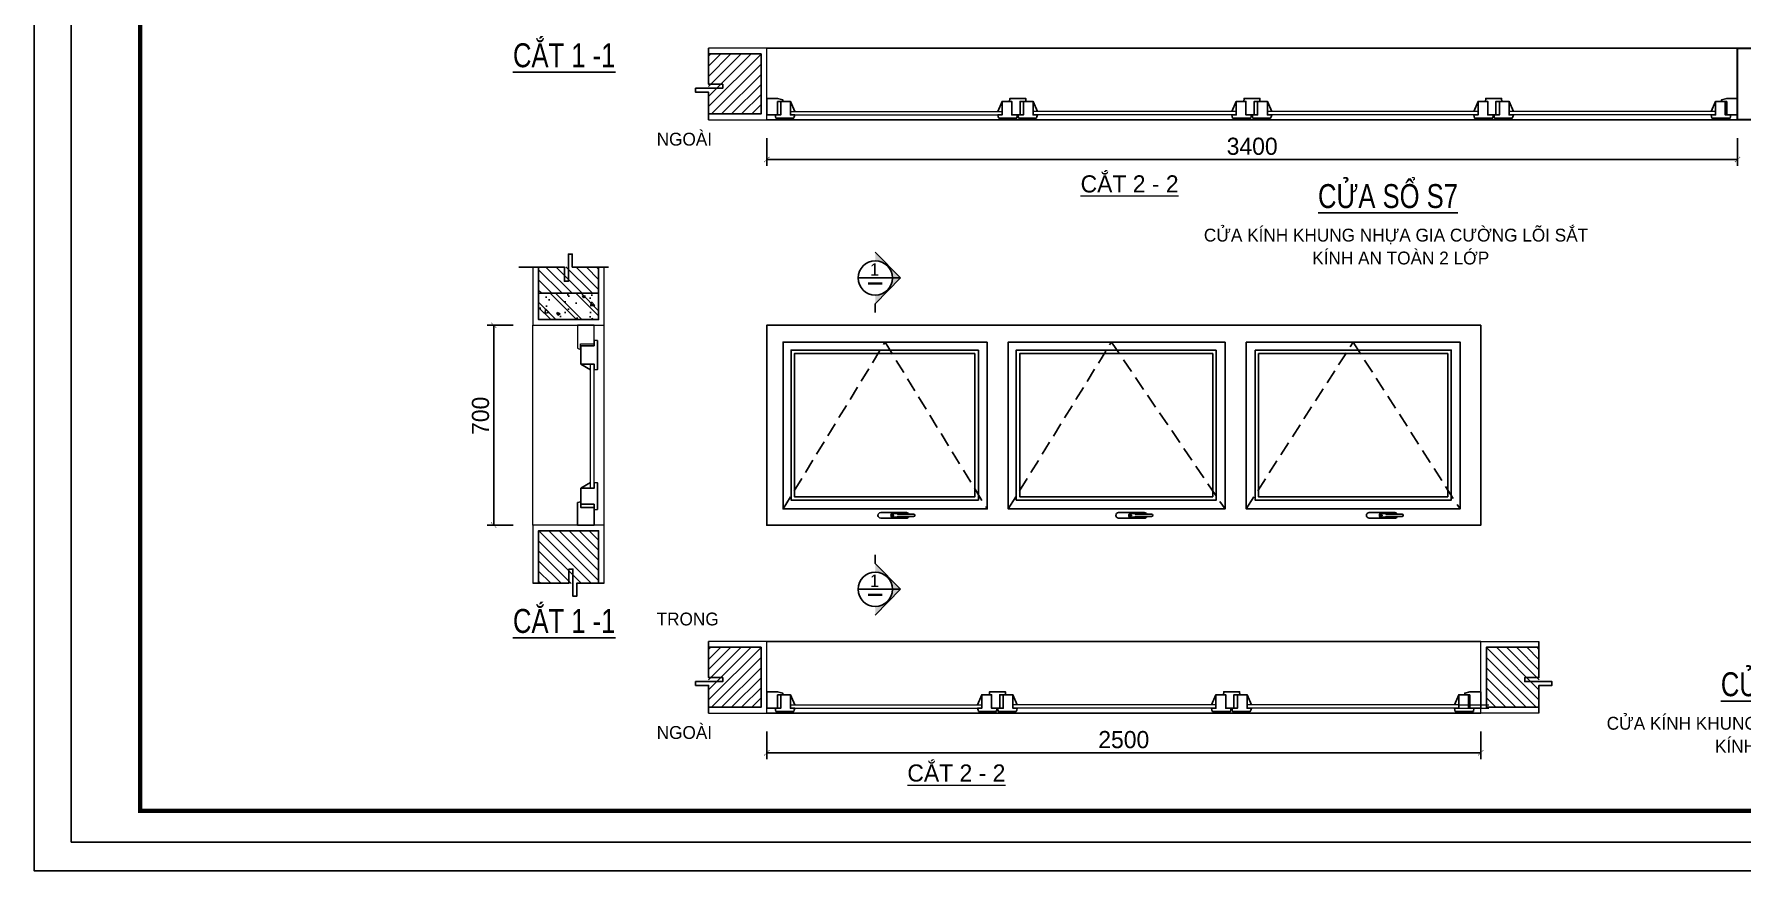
# Model space of a CAD drawing. Header units: millimetres. Extents: x -34806 to 662668, y 63228 to 99452.
# Drawn here: x 621679 to 627660, y 78156 to 81084 of the extents above; entities that cross this region are included whole.
import ezdxf

# ---------------------------------------------------------------- set-up
doc = ezdxf.new("R2010")
doc.units = ezdxf.units.MM
doc.header["$LTSCALE"] = 200
doc.header["$MEASUREMENT"] = 0
doc.header["$PDMODE"] = 3
doc.header["$PDSIZE"] = 50
doc.linetypes.add('HIDDEN', pattern=[0.375, 0.25, -0.125])
doc.layers.get('0').update_dxf_attribs({"color": 95, "linetype": 'CONTINUOUS'})
doc.layers.get('DEFPOINTS').update_dxf_attribs({"linetype": 'CONTINUOUS'})
for name, color, linetype in [('4', 4, 'CONTINUOUS'), ('8', 1, 'CONTINUOUS'), ('COT', 2, 'CONTINUOUS'), ('DIM', 1, 'CONTINUOUS'), ('KHUNGTEN', 7, 'CONTINUOUS'), ('TEXT', 7, 'CONTINUOUS'), ('TUONG', 2, 'CONTINUOUS'), ('wood', 254, 'CONTINUOUS')]:
    doc.layers.add(name, color=color, linetype=linetype)
for name, color, linetype, lineweight in [('hacth', 251, 'CONTINUOUS', 13), ('hatch', 251, 'CONTINUOUS', 5), ('kt', 136, 'CONTINUOUS', 25), ('nep', 4, 'CONTINUOUS', 30), ('Text - khung ten', 253, 'CONTINUOUS', 13)]:
    doc.layers.add(name, color=color, linetype=linetype, lineweight=lineweight)
doc.styles.add('@hai text dim', font='VHAVAN.ttf')
doc.styles.add('VNCC-COM', font='VHAVAN.ttf', dxfattribs={"width": 0.8})
doc.styles.add('VNCC-SIM', font='VHAVAN.ttf', dxfattribs={"width": 0.85})
doc.dimstyles.new('DIM10', dxfattribs={"dimscale": 15, "dimtxt": 4, "dimasz": 1.2, "dimexe": 1.5, "dimexo": 2, "dimgap": 1, "dimtad": 1, "dimdec": 0, "dimzin": 0, "dimdsep": 46, "dimtxsty": '@hai text dim', "dimblk": 'ARCHTICK', "dimcen": 0.09, "dimclrd": 8, "dimclre": 8, "dimclrt": 7, "dimadec": 0, "dimazin": 0, "dimtfac": 0.25, "dimtdec": 0, "dimtix": 1, "dimtmove": 1, "dimatfit": 0, "dimldrblk": 'NONE', "dimfxl": 1, "dimtolj": 1, "dimtzin": 0, "dimlwd": -1, "dimlwe": -1, "dimarcsym": 0})

# ---------------------------------------------------------------- blocks, each defined once
blk = doc.blocks.new('_ArchTick')
at = {"layer": 'DIM', "color": 150}
blk.add_lwpolyline([(0.5, 0.5, 0.133, 0, 0), (0, 0, 0, 0.133, 0), (-0.5, -0.5, 0.133, 0.133, 0)], format="xyseb", dxfattribs=at)
blk = doc.blocks.new('*D1022')
at = {"layer": '8', "color": 8}
for p, q in [((624245.1, 80720.2), (624245.1, 80623.2)), ((627645.1, 80720.2), (627645.1, 80623.2)), ((624245.1, 80645.7), (627645.1, 80645.7))]:
    blk.add_line(p, q, dxfattribs=at)
at = {"layer": 'DEFPOINTS', "color": 0}
for p in [(624245.1, 80750.2), (627645.1, 80750.2), (627645.1, 80645.7)]:
    blk.add_point(p, dxfattribs=at)
at = {"layer": '8', "color": 8, "xscale": 18, "yscale": 18, "zscale": 18, "rotation": 180}
blk.add_blockref('_ArchTick', (624245.1, 80645.7), dxfattribs=at)
at = {"layer": '8', "color": 8, "xscale": 18, "yscale": 18, "zscale": 18}
blk.add_blockref('_ArchTick', (627645.1, 80645.7), dxfattribs=at)
at = {"layer": '8', "color": 7, "insert": (625945.1, 80691.7), "char_height": 60, "attachment_point": 5, "style": '@hai text dim'}
blk.add_mtext('\\A1;3400', dxfattribs=at)
blk = doc.blocks.new('_None')
blk = doc.blocks.new('tn')
at = {"layer": 'wood', "ltscale": 0.5}
for p, q in [((65303.5, -42411.1), (65303.5, -42422.8)), ((65303.6, -42423.4), (65305.2, -42426.5)), ((65305.4, -42427), (65305.4, -42482.4)), ((65314, -42427), (65314, -42482.4)), ((65315.7, -42423.4), (65314.2, -42426.5)), ((65315.9, -42411.1), (65315.9, -42422.8))]:
    blk.add_line(p, q, dxfattribs=at)
for points in [[(65300.1, -42367), (65300.1, -42457.3)], [(65319.3, -42417.3), (65319.3, -42367)], [(65319.3, -42457.3), (65319.3, -42417.3)]]:
    blk.add_lwpolyline(points, dxfattribs=at)
blk.add_circle((65309.7, -42411.1), 1.75, dxfattribs=at)
for centre, radius, start, end in [((65309.7, -42367), 9.61, 0, 180), ((65309.7, -42411.1), 8.28, 318.25899, 221.74101), ((65309.7, -42411.1), 8.28, 48.25899, 221.74101), ((65309.7, -42457.3), 9.61, 180, 243.1549), ((65309.7, -42411.1), 6.18, 0, 180), ((65304.7, -42422.8), 1.2, 180, 207.19267), ((65304.2, -42427), 1.2, 0, 27.19267), ((65315.2, -42427), 1.2, 152.80733, 180), ((65309.7, -42457.3), 9.61, 296.8451, 0), ((65314.7, -42422.8), 1.2, 332.80733, 0), ((65309.7, -42482.4), 4.34, 180, 0)]:
    blk.add_arc(centre, radius, start, end, dxfattribs=at)
blk = doc.blocks.new('*D1023')
at = {"layer": '8', "color": 8}
for p, q in [((623357.4, 80065.4), (623266.3, 80065.4)), ((623288.8, 79365.9), (623288.8, 80065.4)), ((623357.4, 79365.9), (623266.3, 79365.9))]:
    blk.add_line(p, q, dxfattribs=at)
at = {"layer": 'DEFPOINTS', "color": 0}
for p in [(623288.8, 80065.4), (623387.4, 80065.4), (623387.4, 79365.9)]:
    blk.add_point(p, dxfattribs=at)
at = {"layer": '8', "color": 8, "xscale": 18, "yscale": 18, "zscale": 18}
for p, rotation in [((623288.8, 80065.4), 90), ((623288.8, 79365.9), 270)]:
    blk.add_blockref('_ArchTick', p, dxfattribs=dict(at, rotation=rotation))
at = {"layer": '8', "color": 7, "insert": (623242.8, 79748.4), "char_height": 60, "attachment_point": 5, "rotation": 90, "style": '@hai text dim'}
blk.add_mtext('\\A1;700', dxfattribs=at)
blk = doc.blocks.new('*D1024')
at = {"layer": '8', "color": 8}
for p, q in [((624245.1, 78643.1), (624245.1, 78546.1)), ((626745.6, 78643.1), (626745.6, 78546.1)), ((624245.1, 78568.6), (626745.6, 78568.6))]:
    blk.add_line(p, q, dxfattribs=at)
at = {"layer": 'DEFPOINTS', "color": 0}
for p in [(624245.1, 78673.1), (626745.6, 78673.1), (626745.6, 78568.6)]:
    blk.add_point(p, dxfattribs=at)
at = {"layer": '8', "color": 8, "xscale": 18, "yscale": 18, "zscale": 18, "rotation": 180}
blk.add_blockref('_ArchTick', (624245.1, 78568.6), dxfattribs=at)
at = {"layer": '8', "color": 8, "xscale": 18, "yscale": 18, "zscale": 18}
blk.add_blockref('_ArchTick', (626745.6, 78568.6), dxfattribs=at)
at = {"layer": '8', "color": 7, "insert": (625495.4, 78614.6), "char_height": 60, "attachment_point": 5, "style": '@hai text dim'}
blk.add_mtext('\\A1;2500', dxfattribs=at)
blk = doc.blocks.new('khung')
at = {"layer": 'DEFPOINTS', "color": 8}
blk.add_lwpolyline([(0, 0), (31503, 0), (31503, 22275), (0, 22275)], close=True, dxfattribs=at)
at = {"layer": 'KHUNGTEN', "color": 4, "const_width": 54.3}
blk.add_lwpolyline([(848, 388), (31117, 388), (31117, 21887), (848, 21887)], close=True, dxfattribs=at)

msp = doc.modelspace()

# ---------------------------------------------------------------- hatches: boundary and pattern name
at = {"layer": '4'}
for points in [[(624625, 80291.1), (624625, 80321.3), (624713.7, 80231), (624625, 80140.7), (624625, 80170.9, 1)], [(624625, 79081.2), (624625, 79051), (624713.7, 79141.3), (624625, 79231.6), (624625, 79201.4, -1)]]:
    msp.add_hatch(color=256, dxfattribs=at).paths.add_polyline_path(points)
at = {"layer": 'hatch', "ltscale": 0.5}
h = msp.add_hatch(dxfattribs=at)
h.set_pattern_fill('ANSI31', color=256, scale=200, angle=90, style=0)
h.set_pattern_definition([(225, (621081.305, 86143.822), (-17.67767, 17.67767), [])])
h.paths.add_polyline_path([(624225.1, 80805.1), (624041.4, 80805.1), (624041.4, 80893.6), (624059.2, 80893.6), (624026.9, 80906), (624041.4, 80917.8), (624041.4, 81015.1), (624225.1, 81015.1)])
h = msp.add_hatch(dxfattribs=at)
h.set_pattern_fill('ANSI31', color=256, scale=200, style=0)
h.set_pattern_definition([(135, (628784.89, 83229.19), (17.67767, 17.67767), [])])
h.paths.add_polyline_path([(623656.2, 80177.3), (623446.2, 80177.3), (623446.2, 80269.1), (623534.7, 80269.1), (623534.7, 80251.3), (623547, 80283.5), (623558.9, 80269.1), (623656.2, 80269.1)])
h = msp.add_hatch(dxfattribs=at)
h.set_pattern_fill('ANSI31', color=256, scale=200, angle=180, style=0)
h.set_pattern_definition([(315, (618317.442, 76202.057), (-17.67767, -17.67767), [])])
h.paths.add_polyline_path([(623656.2, 79345.9), (623656.2, 79162.1), (623567.6, 79162.1), (623567.6, 79180), (623555.3, 79147.7), (623543.4, 79162.1), (623446.2, 79162.1), (623446.2, 79345.9)])
h = msp.add_hatch(dxfattribs=at)
h.set_pattern_fill('ANSI31', color=256, scale=200, angle=90, style=0)
h.set_pattern_definition([(225, (621081.305, 84066.767), (-17.67767, 17.67767), [])])
h.paths.add_polyline_path([(624225.1, 78728), (624041.4, 78728), (624041.4, 78816.6), (624059.2, 78816.6), (624026.9, 78828.9), (624041.4, 78840.8), (624041.4, 78938), (624225.1, 78938)])
h = msp.add_hatch(dxfattribs=at)
h.set_pattern_fill('ANSI31', color=256, scale=200, angle=90, style=0)
h.set_pattern_definition([(315, (629909.4, 84066.767), (17.67767, 17.67767), [])])
h.paths.add_polyline_path([(626765.6, 78728), (626949.4, 78728), (626949.4, 78816.6), (626931.5, 78816.6), (626963.8, 78828.9), (626949.4, 78840.8), (626949.4, 78938), (626765.6, 78938)])
at = {"layer": 'TUONG'}
h = msp.add_hatch(dxfattribs=at)
h.set_pattern_fill('BT-01', color=1, scale=15, style=0, pattern_type=2)
h.set_pattern_definition([(130, (1054516.24, -641515.57), (-107.589027, -9.41282), [11.25, -123.75]), (185, (1054516.24, -641515.57), (20.8127, 112.82882), [9, -99]), (79.5486, (1054507.28, -641516.35), (-86.776407, 103.415931), [9.561028, -105.171317]), (133.8158, (1054516.24, -641485.57), (-160.086157, -24.827852), [16.875, -185.625]), (83.3644, (1054502.9, -641487.64), (-140.199406, 146.11768), [14.341543, -157.75695]), (188.8158, (1054516.24, -641485.57), (-140.199292, 146.11779), [13.5, -148.5]), (159, (1054501.24, -641493.07), (-89.536058, -60.392834), [11.25, -123.75]), (214, (1054501.24, -641493.07), (-36.4973, 108.772507), [9, -99]), (108.5486, (1054493.78, -641498.1), (-126.033394, 48.379575), [9.561028, -105.171317]), (142.5, (1054516.244, -641515.567), (-1.8239783, 49.934078), [0, -97.8, 0, -100.5, 0, -99.375]), (172.5, (1054516.244, -641515.567), (-39.4604306, 59.1617568), [0, -57.3, 0, -95.55, 0, -37.875]), (212.5, (1054549.694, -641515.567), (-80.0733654, -3.3832308), [0, -37.5, 0, -117, 0, -155.25]), (222.5, (1054564.694, -641515.57), (-87.4779254, 15.0157473), [0, -48.75, 0, -77.7, 0, -110.25]), (135, (1054516.244, -641515.567), (45.0780573, 45.0780573), []), (135, (1054516.244, -641497.19), (45.0780573, 45.0780573), [])])
h.paths.add_polyline_path([(623446.2, 80177.3), (623656.2, 80177.3), (623656.2, 80085.4), (623446.2, 80085.4)])

# ---------------------------------------------------------------- linework, layer by layer
for p, q in [((624245.1, 81035.1), (627645.1, 81035.1)), ((624245.1, 80785.1), (627645.1, 80785.1)), ((624245.1, 78958), (626745.6, 78958)), ((624245.1, 78708), (626745.6, 78708))]:
    msp.add_line(p, q)
msp.add_lwpolyline([(630848.1, 78155.5), (621679.4, 78155.5), (621679.4, 84697.1), (630848.1, 84697.1)], close=True)
at = {"layer": '4'}
for p, q in [((624328.2, 80848.8), (624343.4, 80813.6)), ((625069.2, 80848.8), (625054.1, 80813.6)), ((625178.1, 80848.8), (625193.3, 80813.6)), ((625889.4, 80848.8), (625874.2, 80813.6)), ((625998.2, 80848.8), (626013.4, 80813.6)), ((626736.1, 80848.8), (626720.9, 80813.6)), ((626844.9, 80848.8), (626860.1, 80813.6)), ((627568.2, 80848.8), (627553, 80813.6)), ((624713.7, 80231), (624565, 80231)), ((624625, 80140.7), (624713.7, 80231)), ((624625, 80140.7), (624625, 80110.6)), ((623594.3, 79929.5), (623628.3, 79909.5)), ((623594.3, 79494.9), (623628.3, 79514.9)), ((624625, 79231.6), (624625, 79261.8)), ((624625, 79231.6), (624713.7, 79141.3)), ((624713.7, 79141.3), (624565, 79141.3)), ((624328.2, 78771.7), (624343.4, 78736.5)), ((624998.2, 78771.7), (624983.1, 78736.5)), ((625107.1, 78771.7), (625122.3, 78736.5)), ((625818.4, 78771.7), (625803.2, 78736.5)), ((625927.2, 78771.7), (625942.4, 78736.5)), ((626668.7, 78771.7), (626653.5, 78736.5))]:
    msp.add_line(p, q, dxfattribs=at)
for points in [[(624283.1, 80848.8), (624283.1, 80801.6), (624245.1, 80801.6), (624245.1, 80859.6), (624283.1, 80859.6), (624301, 80855), (624302.1, 80848.8), (624283.1, 80848.8)], [(625132.3, 80801.6), (625103.3, 80801.6), (625103.3, 80848.8), (625095.6, 80848.8), (625096.5, 80859.5), (625151.9, 80859.5), (625152.3, 80848.8), (625132.3, 80848.8), (625132.3, 80801.6)], [(625952.3, 80801.6), (625923.4, 80801.6), (625923.4, 80848.8), (625915.6, 80848.8), (625916.5, 80859.5), (625972, 80859.5), (625972.4, 80848.8), (625952.3, 80848.8), (625952.3, 80801.6)], [(626799, 80801.6), (626770.1, 80801.6), (626770.1, 80848.8), (626762.3, 80848.8), (626763.2, 80859.5), (626818.7, 80859.5), (626819.1, 80848.8), (626799, 80848.8), (626799, 80801.6)], [(627607.1, 80848.8), (627607.1, 80801.6), (627645.1, 80801.6), (627645.1, 80859.6), (627607.1, 80859.6), (627589.2, 80855), (627588.1, 80848.8), (627607.1, 80848.8)], [(624343.4, 80801.6), (624341.4, 80795.4), (624339.6, 80790.8), (624276.9, 80790.8), (624275.1, 80801.6), (624294.2, 80801.6), (624294.2, 80848.8), (624328.2, 80848.8), (624328.2, 80801.6), (624343.4, 80801.6)], [(625054.1, 80801.6), (625056, 80795.4), (625057.9, 80790.8), (625120.5, 80790.8), (625122.3, 80801.6), (625103.2, 80801.6), (625103.2, 80848.8), (625069.2, 80848.8), (625069.2, 80801.6), (625054.1, 80801.6)], [(625193.3, 80801.6), (625191.5, 80795.4), (625189.4, 80790.8), (625126.8, 80790.8), (625125, 80801.6), (625144.1, 80801.6), (625144.1, 80848.8), (625178.1, 80848.8), (625178.1, 80801.6), (625193.3, 80801.6)], [(625874.2, 80801.6), (625875.3, 80795.4), (625876.6, 80790.8), (625940.7, 80790.8), (625942.5, 80801.6), (625923.4, 80801.6), (625923.4, 80848.8), (625889.4, 80848.8), (625889.4, 80801.6), (625874.2, 80801.6)], [(626013.4, 80801.6), (626011.5, 80795.4), (626009.5, 80790.8), (625946.9, 80790.8), (625945.1, 80801.6), (625964.2, 80801.6), (625964.2, 80848.8), (625998.2, 80848.8), (625998.2, 80801.6), (626013.4, 80801.6)], [(626720.9, 80801.6), (626722, 80795.4), (626723.3, 80790.8), (626787.4, 80790.8), (626789.2, 80801.6), (626770.1, 80801.6), (626770.1, 80848.8), (626736.1, 80848.8), (626736.1, 80801.6), (626720.9, 80801.6)], [(626860.1, 80801.6), (626858.2, 80795.4), (626856.2, 80790.8), (626793.6, 80790.8), (626791.8, 80801.6), (626810.9, 80801.6), (626810.9, 80848.8), (626844.9, 80848.8), (626844.9, 80801.6), (626860.1, 80801.6)], [(627553, 80801.6), (627554.1, 80795.4), (627555.5, 80790.8), (627619.5, 80790.8), (627621.3, 80801.6), (627602.2, 80801.6), (627602.2, 80848.8), (627568.2, 80848.8), (627568.2, 80801.6), (627553, 80801.6)], [(623594.3, 79929.5), (623640.3, 79929.5), (623640.3, 79909.5), (623652.3, 79910.3), (623652.3, 80011.5), (623640.3, 80013.6), (623640.3, 79993.5), (623594.3, 79993.5), (623594.3, 79929.5)], [(623594.3, 79494.9), (623640.3, 79494.9), (623640.3, 79514.9), (623652.3, 79514.1), (623652.3, 79421), (623640.3, 79418.9), (623640.3, 79438.9), (623594.3, 79438.9), (623594.3, 79494.9)], [(623640.3, 79426.9), (623594.3, 79426.9), (623594.3, 79446.9), (623582.3, 79444.8), (623582.3, 79365.9), (623640.3, 79365.9), (623640.3, 79426.9)], [(624283.1, 78771.8), (624283.1, 78724.5), (624245.1, 78724.5), (624245.1, 78782.5), (624283.1, 78782.5), (624301, 78777.9), (624302.1, 78771.8), (624283.1, 78771.8)], [(624343.4, 78724.5), (624341.4, 78718.4), (624339.6, 78713.8), (624276.9, 78713.8), (624275.1, 78724.5), (624294.2, 78724.5), (624294.2, 78771.8), (624328.2, 78771.8), (624328.2, 78724.5), (624343.4, 78724.5)], [(624983.1, 78724.5), (624985, 78718.4), (624986.9, 78713.8), (625049.5, 78713.8), (625051.3, 78724.5), (625032.2, 78724.5), (625032.2, 78771.8), (624998.2, 78771.8), (624998.2, 78724.5), (624983.1, 78724.5)], [(625061.3, 78724.5), (625032.3, 78724.5), (625032.3, 78771.8), (625024.6, 78771.8), (625025.5, 78782.4), (625080.9, 78782.4), (625081.3, 78771.8), (625061.3, 78771.8), (625061.3, 78724.5)], [(625122.3, 78724.5), (625120.5, 78718.4), (625118.4, 78713.8), (625055.8, 78713.8), (625054, 78724.5), (625073.1, 78724.5), (625073.1, 78771.8), (625107.1, 78771.8), (625107.1, 78724.5), (625122.3, 78724.5)], [(625803.2, 78724.5), (625804.3, 78718.4), (625805.6, 78713.8), (625869.7, 78713.8), (625871.5, 78724.5), (625852.4, 78724.5), (625852.4, 78771.8), (625818.4, 78771.8), (625818.4, 78724.5), (625803.2, 78724.5)], [(625881.3, 78724.5), (625852.4, 78724.5), (625852.4, 78771.8), (625844.6, 78771.8), (625845.5, 78782.4), (625901, 78782.4), (625901.4, 78771.8), (625881.3, 78771.8), (625881.3, 78724.5)], [(625942.4, 78724.5), (625940.5, 78718.4), (625938.5, 78713.8), (625875.9, 78713.8), (625874.1, 78724.5), (625893.2, 78724.5), (625893.2, 78771.8), (625927.2, 78771.8), (625927.2, 78724.5), (625942.4, 78724.5)], [(626653.5, 78724.5), (626654.6, 78718.4), (626655.9, 78713.8), (626720, 78713.8), (626721.8, 78724.5), (626702.7, 78724.5), (626702.7, 78771.8), (626668.7, 78771.8), (626668.7, 78724.5), (626653.5, 78724.5)], [(626707.6, 78771.8), (626707.6, 78724.5), (626745.6, 78724.5), (626745.6, 78782.5), (626707.6, 78782.5), (626689.7, 78777.9), (626688.6, 78771.8), (626707.6, 78771.8)]]:
    msp.add_lwpolyline(points, dxfattribs=at)
for centre in [(624625, 80231), (624625, 79141.3)]:
    msp.add_circle(centre, 60.1, dxfattribs=at)
at = {"layer": '8'}
for points in [[(624041.4, 81035.1), (624041.4, 80909.1), (624091.2, 80909.1), (624091.2, 80894.9), (623995.8, 80894.9), (623995.8, 80881.4), (624041.4, 80881.4), (624041.4, 80785.1)], [(623376.7, 80269.1), (623536.4, 80269.1), (623536.4, 80219.3), (623550.6, 80219.3), (623550.6, 80314.7), (623564, 80314.7), (623564, 80269.1), (623691.3, 80269.1)], [(623426.2, 79162.1), (623552.2, 79162.1), (623552.2, 79211.9), (623566.4, 79211.9), (623566.4, 79116.5), (623579.8, 79116.5), (623579.8, 79162.1), (623676.2, 79162.1)], [(624041.4, 78958), (624041.4, 78832), (624091.2, 78832), (624091.2, 78817.8), (623995.8, 78817.8), (623995.8, 78804.4), (624041.4, 78804.4), (624041.4, 78708)], [(626949.4, 78958), (626949.4, 78832), (626899.5, 78832), (626899.5, 78817.8), (626994.9, 78817.8), (626994.9, 78804.4), (626949.4, 78804.4), (626949.4, 78708)]]:
    msp.add_lwpolyline(points, dxfattribs=at)
at = {"layer": 'COT'}
for points in [[(624041.4, 80805.1), (624225.1, 80805.1), (624225.1, 81015.1), (624041.4, 81015.1)], [(623446.2, 80269.1), (623446.2, 80085.4), (623656.2, 80085.4), (623656.2, 80269.1)], [(623656.2, 79162.1), (623656.2, 79345.9), (623446.2, 79345.9), (623446.2, 79162.1)], [(624041.4, 78728), (624225.1, 78728), (624225.1, 78938), (624041.4, 78938)], [(626949.4, 78728), (626765.6, 78728), (626765.6, 78938), (626949.4, 78938)]]:
    msp.add_lwpolyline(points, dxfattribs=at)
msp.add_lwpolyline([(623446.2, 80085.4), (623656.2, 80085.4), (623656.2, 80177.3), (623446.2, 80177.3)], close=True, dxfattribs=at)
at = {"layer": 'hatch'}
for p, q in [((624328.2, 80813.6), (625069.2, 80813.6)), ((624328.2, 80801.6), (625069.2, 80801.6)), ((625889.4, 80813.6), (625178.1, 80813.6)), ((625889.4, 80801.6), (625178.1, 80801.6)), ((626736.1, 80813.6), (625998.2, 80813.6)), ((626736.1, 80801.6), (625998.2, 80801.6)), ((627568.2, 80813.6), (626844.9, 80813.6)), ((627568.2, 80801.6), (626844.9, 80801.6)), ((623426.2, 79365.9), (623426.2, 80065.4)), ((623676.2, 79365.9), (623676.2, 80065.4)), ((623628.3, 79861.1), (623628.3, 79929.5)), ((623640.3, 79494.9), (623640.3, 79929.5)), ((623628.3, 79494.9), (623628.3, 79861.1)), ((624328.2, 78736.5), (624998.2, 78736.5)), ((624328.2, 78724.5), (624998.2, 78724.5)), ((625818.4, 78736.5), (625107.1, 78736.5)), ((625818.4, 78724.5), (625107.1, 78724.5)), ((626665.1, 78736.5), (625927.2, 78736.5)), ((626665.1, 78724.5), (625927.2, 78724.5)), ((626668.7, 78736.5), (626773.9, 78736.5)), ((626668.7, 78724.5), (626773.9, 78724.5))]:
    msp.add_line(p, q, dxfattribs=at)
for points in [[(624041.4, 80785.1), (624245.1, 80785.1), (624245.1, 81035.1), (624041.4, 81035.1)], [(623426.2, 80269.1), (623426.2, 80065.4), (623676.2, 80065.4), (623676.2, 80269.1)], [(623593, 80000.1), (623640.3, 80000.1), (623640.3, 80065.4), (623582.3, 80065.4), (623582.3, 79985.4), (623586.9, 79983.2), (623593, 79981.1), (623593, 80000.1)], [(623676.2, 79162.1), (623676.2, 79365.9), (623426.2, 79365.9), (623426.2, 79162.1)], [(624041.4, 78708), (624245.1, 78708), (624245.1, 78958), (624041.4, 78958)], [(626949.4, 78708), (626745.6, 78708), (626745.6, 78958), (626949.4, 78958)]]:
    msp.add_lwpolyline(points, dxfattribs=at)
at = {"layer": 'kt'}
for p, q in [((624625, 80321.3), (624713.7, 80231)), ((624625, 79051), (624713.7, 79141.3))]:
    msp.add_line(p, q, dxfattribs=at)
at = {"layer": 'nep', "ltscale": 0.5}
msp.add_lwpolyline([(627848.9, 80785.1), (627645.1, 80785.1), (627645.1, 81035.1), (627848.9, 81035.1)], dxfattribs=at)
at = {"layer": 'Text - khung ten', "const_width": 8}
for points in [[(624600, 80211.2), (624650.4, 80211.2)], [(624600, 79121.5), (624650.4, 79121.5)]]:
    msp.add_lwpolyline(points, dxfattribs=at)
at = {"layer": 'wood'}
for points in [[(626745.6, 80065.4), (624245.1, 80065.4), (624245.1, 79365.2), (626745.6, 79365.2), (626745.6, 80065.4)], [(625017.1, 80006.4), (624302.1, 80006.4), (624302.1, 79422.2), (625017.1, 79422.2)], [(624986.1, 79978.4), (624330.1, 79978.4), (624330.1, 79453.2), (624986.1, 79453.2)], [(624974.1, 79966.4), (624342.1, 79966.4), (624342.1, 79465.2), (624974.1, 79465.2)], [(625850.1, 80006.4), (625091.1, 80006.4), (625091.1, 79422.2), (625850.1, 79422.2)], [(625819.1, 79978.4), (625119.1, 79978.4), (625119.1, 79453.2), (625819.1, 79453.2)], [(625807.1, 79966.4), (625131.1, 79966.4), (625131.1, 79465.2), (625807.1, 79465.2)], [(625924.1, 80006.4), (626673.1, 80006.4), (626673.1, 79422.2), (625924.1, 79422.2)], [(625955.1, 79978.4), (626642.1, 79978.4), (626642.1, 79453.2), (625955.1, 79453.2)], [(625967.1, 79966.4), (626630.1, 79966.4), (626630.1, 79465.2), (625967.1, 79465.2)]]:
    msp.add_lwpolyline(points, close=True, dxfattribs=at)
at = {"layer": 'wood', "linetype": 'HIDDEN'}
for points in [[(624302.1, 79422.2), (624659.6, 80006.4), (625017.1, 79422.2)], [(625091.1, 79422.2), (625452.1, 80006.4), (625850.1, 79422.2)], [(625924.1, 79422.2), (626298.6, 80006.4), (626673.1, 79422.2)]]:
    msp.add_lwpolyline(points, dxfattribs=at)

# ---------------------------------------------------------------- block references
at = {"layer": 'hacth', "xscale": 0.2846925092453603, "yscale": 0.2846925238118274, "zscale": 0.2846925253884692}
msp.add_blockref('khung', (621809.4, 78255.5), dxfattribs=at)
at = {"layer": 'wood', "rotation": 90}
for p in [(582277.1, 14090.2), (583110.1, 14090.2), (583987.7, 14090.2)]:
    msp.add_blockref('tn', p, dxfattribs=at)

# ---------------------------------------------------------------- texts
at = {"layer": '4', "style": '@hai text dim'}
for p in [(624606.4, 80239.2), (624606.4, 79149.5)]:
    msp.add_text('1', height=43.2, dxfattribs=at).set_placement(p)
at = {"layer": 'TEXT', "style": 'VNCC-COM', "width": 0.8}
for s, p in [('%%UC¾t 1 -1', (623356.3, 80968.7)), ('%%Ucöa Sæ S7', (626175.7, 80475.7)), ('%%UC¾t 1 -1', (623356.3, 78988.4)), ('%%Ucöa Sæ S7', (627586.4, 78766.8))]:
    msp.add_text(s, height=83.807, dxfattribs=at).set_placement(p)
at = {"layer": 'TEXT', "style": 'VNCC-SIM'}
for s, p in [('ngoµi', (623859.6, 80694.4)), ('cöa kÝnh khung nhùa gia c\xadêng lâi s¾t', (625775.9, 80358.5)), ('kÝnh an toµn 2 líp', (626155.4, 80278.3)), ('Trong', (623859.4, 79014.6)), ('cöa kÝnh khung nhùa gia c\xadêng lâi s¾t', (627186.6, 78649.6)), ('ngoµi', (623859.6, 78617.3)), ('kÝnh an toµn 2 líp', (627566.1, 78569.4))]:
    msp.add_text(s, height=45, dxfattribs=at).set_placement(p)
at = {"layer": 'Text - khung ten', "style": '@hai text dim'}
for p in [(625344.2, 80530.3), (624737.5, 78468)]:
    msp.add_text('%%UC¾t 2 - 2', height=60, dxfattribs=at).set_placement(p)

# ---------------------------------------------------------------- dimensions: what is measured, and where the dimension line sits
at = {"layer": '8'}
for base, p1, p2, picture, middle in [((627645.1, 80645.7), (624245.1, 80750.2), (627645.1, 80750.2), '*D1022', (625945.1, 80691.7)), ((626745.5881, 78568.6062), (624245.1162, 78673.1177), (626745.5881, 78673.1177), '*D1024', (625495.3521, 78614.6373))]:
    dim = msp.add_linear_dim(base=base, p1=p1, p2=p2, dimstyle='DIM10', dxfattribs=at)
    dim.commit()
    dim.dimension.update_dxf_attribs({"geometry": picture, "text_midpoint": middle})
dim = msp.add_linear_dim(base=(623288.828, 80065.3786), p1=(623387.381, 79365.8678), p2=(623387.381, 80065.3786), angle=90, dimstyle='DIM10', dxfattribs=at)
dim.commit()
dim.dimension.update_dxf_attribs({"geometry": '*D1023', "text_midpoint": (623288.828, 79748.3791), "dimtype": 128})

doc.saveas('drawing.dxf')
